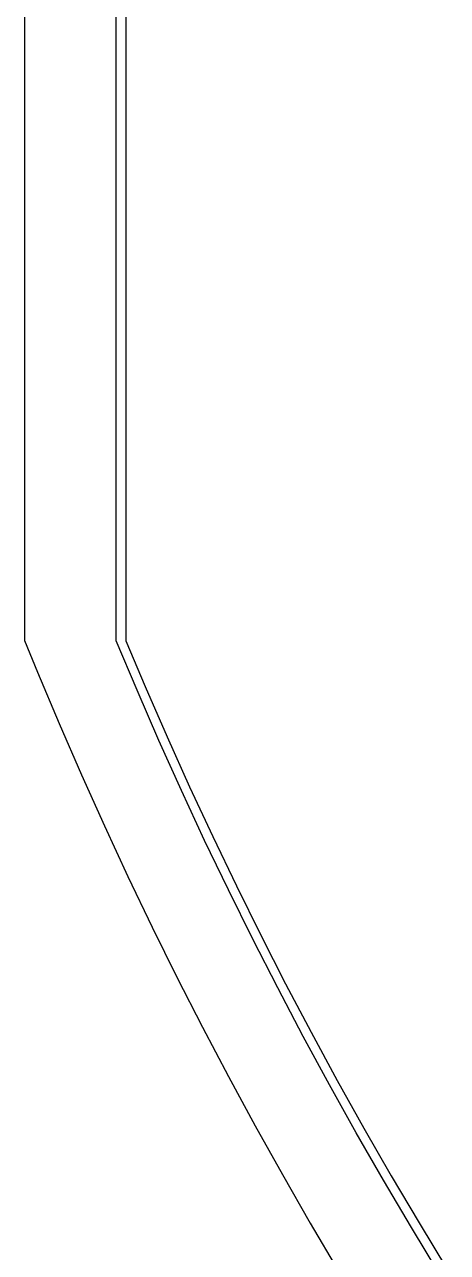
# Model space of a CAD drawing. Extents: x -25 to 122, y -49 to 104.
# Drawn here: x -25.04 to -17.93, y -11.5 to 9.1 of the extents above; entities that cross this region are included whole.
import ezdxf

# ---------------------------------------------------------------- set-up
doc = ezdxf.new("R2010")
doc.units = 0

msp = doc.modelspace()

# ---------------------------------------------------------------- linework, layer by layer
for p, q in [((-25.0371, 56.2593), (-25.0371, -1.23334)), ((-23.4969, -1.23666), (-23.4969, 56.2626)), ((-23.3345, 56.2618), (-23.3345, -1.23579)), ((-25.0371, -1.23334), (-24.8218, -1.76227)), ((-23.3345, -1.23579), (-23.0096, -2.00685)), ((-23.1475, -2.06595), (-23.4969, -1.23666)), ((-24.8218, -1.76227), (-24.4572, -2.62738)), ((-23.0096, -2.00685), (-22.6422, -2.8497)), ((-22.7793, -2.91049), (-23.1475, -2.06595)), ((-24.4572, -2.62738), (-24.082, -3.48796)), ((-22.6422, -2.8497), (-22.2644, -3.68797)), ((-22.4008, -3.75044), (-22.7793, -2.91049)), ((-24.082, -3.48796), (-23.6963, -4.34386)), ((-22.2644, -3.68797), (-21.8764, -4.52156)), ((-22.012, -4.58569), (-22.4008, -3.75044)), ((-23.6963, -4.34386), (-23.3002, -5.19496)), ((-21.8764, -4.52156), (-21.4782, -5.35031)), ((-21.613, -5.41611), (-22.012, -4.58569)), ((-23.3002, -5.19496), (-22.8936, -6.04114)), ((-21.4782, -5.35031), (-21.0698, -6.17412)), ((-21.2038, -6.24156), (-21.613, -5.41611)), ((-22.8936, -6.04114), (-22.4766, -6.88226)), ((-21.0698, -6.17412), (-20.6514, -6.99286)), ((-20.7845, -7.06194), (-21.2038, -6.24156)), ((-22.4766, -6.88226), (-22.0494, -7.7182)), ((-20.6514, -6.99286), (-20.2229, -7.8064)), ((-20.3552, -7.87711), (-20.7845, -7.06194)), ((-22.0494, -7.7182), (-21.612, -8.54884)), ((-20.2229, -7.8064), (-19.7845, -8.61461)), ((-19.916, -8.68694), (-20.3552, -7.87711)), ((-21.612, -8.54884), (-21.1644, -9.37405)), ((-19.7845, -8.61461), (-19.3363, -9.41739)), ((-19.4668, -9.49133), (-19.916, -8.68694)), ((-21.1644, -9.37405), (-20.7066, -10.1937)), ((-19.3363, -9.41739), (-18.8782, -10.2146)), ((-19.0078, -10.2901), (-19.4668, -9.49133)), ((-20.7066, -10.1937), (-20.2389, -11.0077)), ((-18.539, -11.0833), (-19.0078, -10.2901)), ((-18.8782, -10.2146), (-18.4103, -11.0061)), ((-20.2389, -11.0077), (-19.7612, -11.8159)), ((-18.0605, -11.8706), (-18.539, -11.0833)), ((-18.4103, -11.0061), (-17.9328, -11.7919))]:
    msp.add_line(p, q)

doc.saveas('drawing.dxf')
